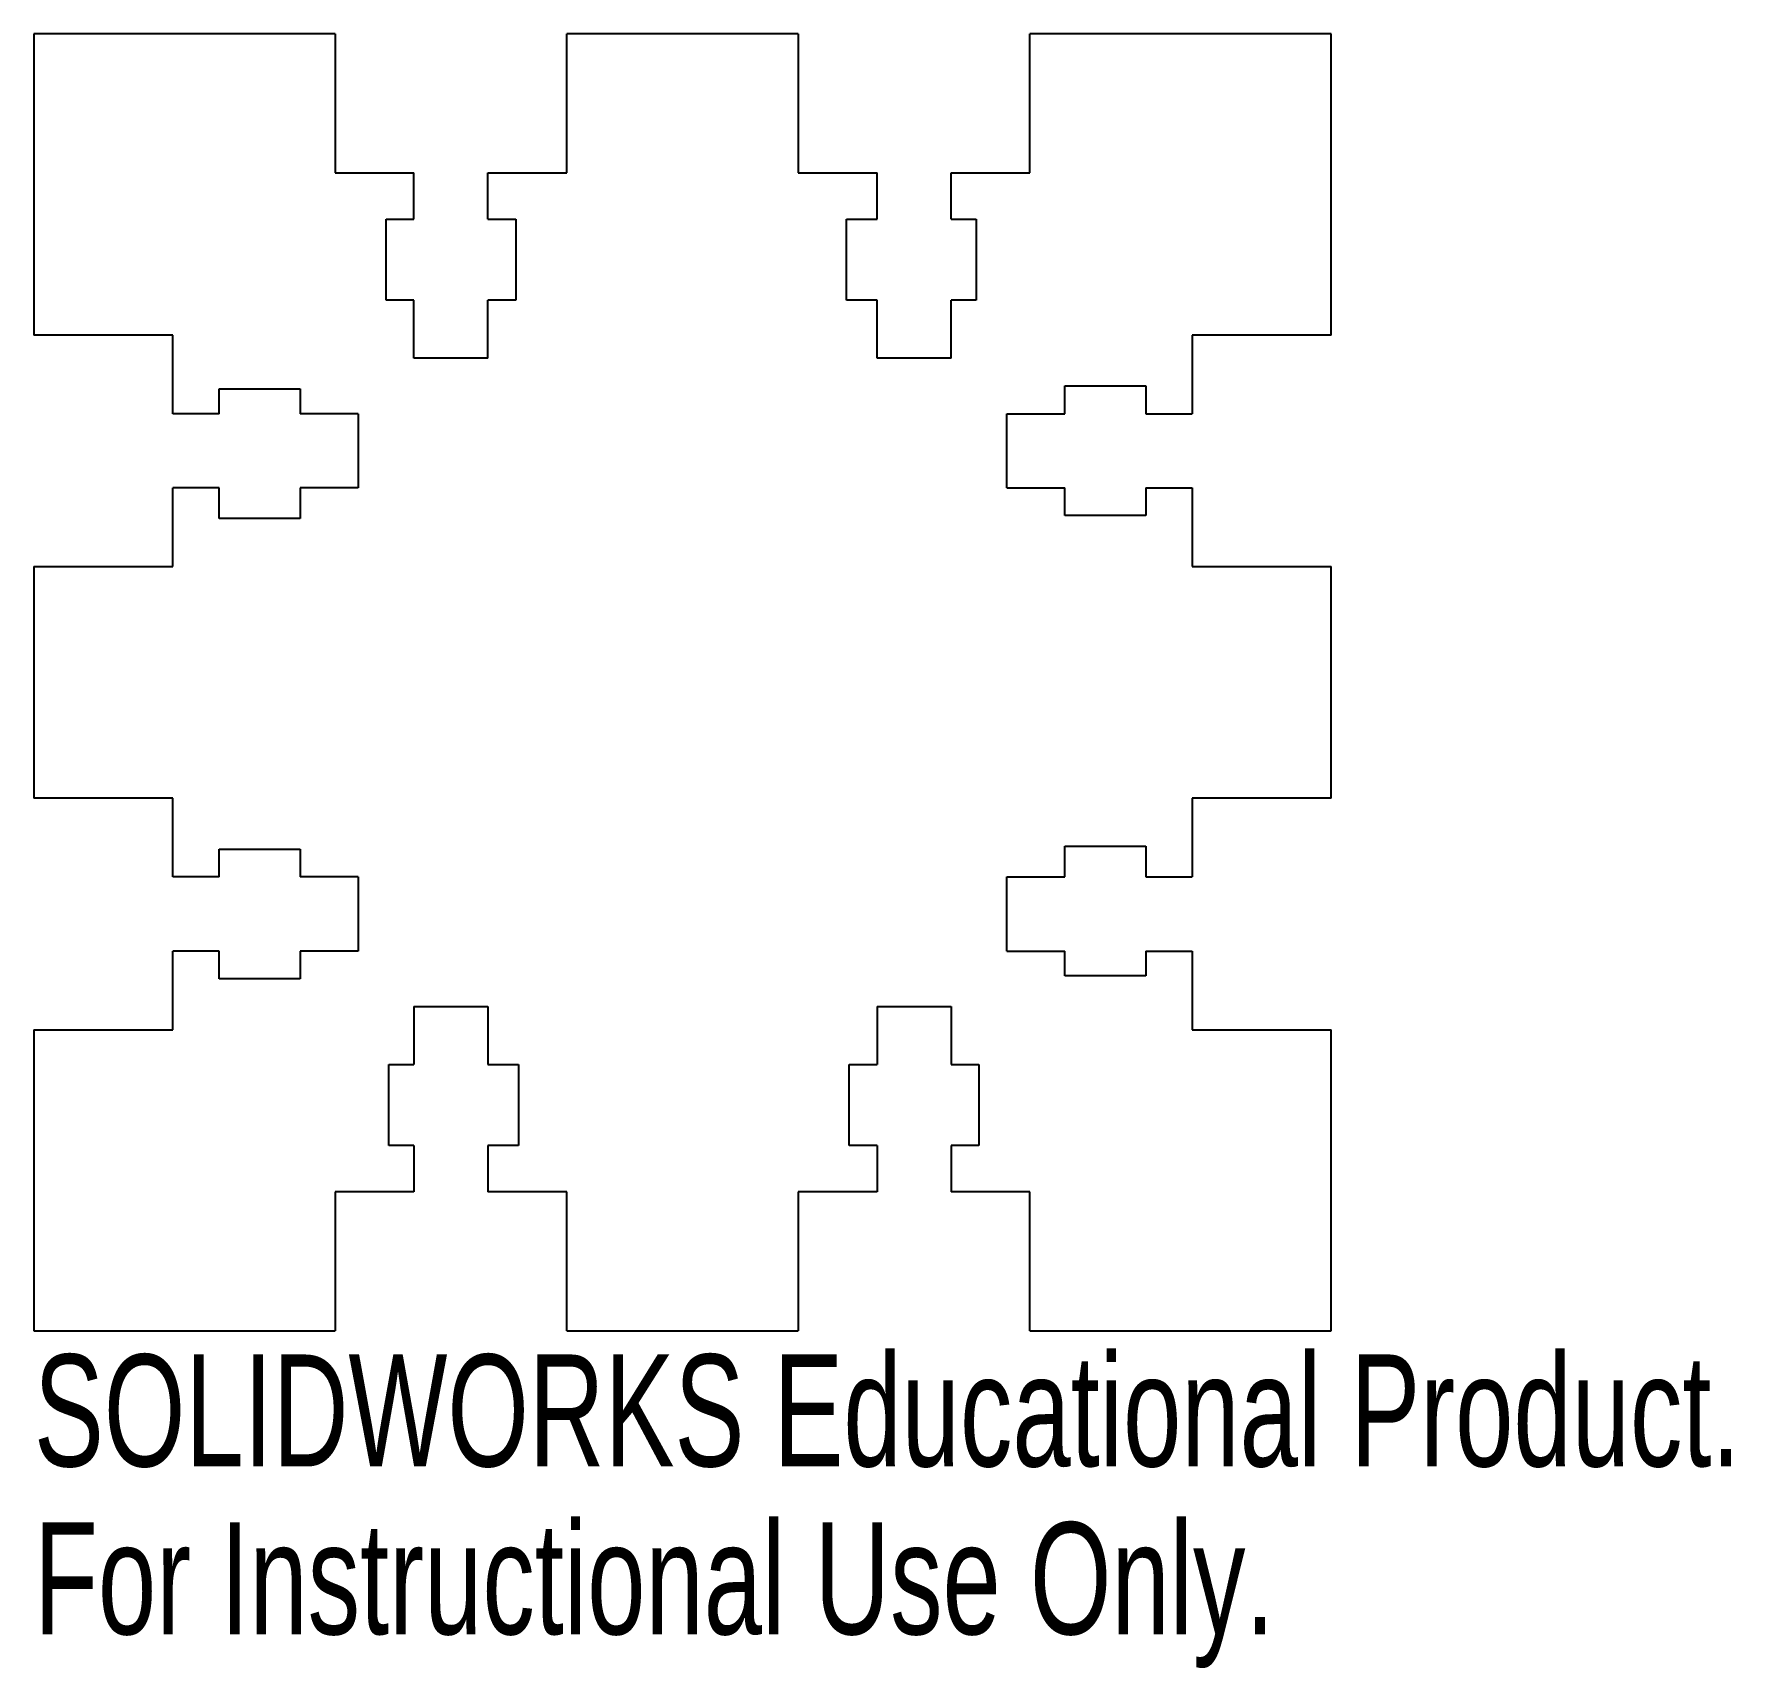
# Model space of a CAD drawing. Header units: millimetres. Extents: x -21.3 to 52, y -54.7 to 15.9.
import ezdxf

# ---------------------------------------------------------------- set-up
doc = ezdxf.new("R2010")
doc.units = ezdxf.units.MM
doc.styles.add('SLDTEXTSTYLE0', font='TXT', dxfattribs={"width": 0.7})

msp = doc.modelspace()

# ---------------------------------------------------------------- linework, layer by layer
at = {"color": 7, "linetype": 'Continuous', "lineweight": 25}
for p, q in [((-21.267, 15.852), (-21.267, 2.852)), ((-8.267, 15.852), (-21.267, 15.852)), ((-8.267, 15.852), (-8.267, 9.852)), ((1.733, 9.852), (1.733, 15.852)), ((11.733, 15.852), (1.733, 15.852)), ((11.733, 15.852), (11.733, 9.852)), ((21.733, 9.852), (21.733, 15.852)), ((34.733, 15.852), (21.733, 15.852)), ((34.733, 2.852), (34.733, 15.852)), ((-8.267, 9.852), (-4.867, 9.852)), ((-4.867, 7.852), (-4.867, 9.852)), ((-1.667, 7.852), (-1.667, 9.852)), ((-1.667, 9.852), (1.733, 9.852)), ((11.733, 9.852), (15.133, 9.852)), ((15.133, 7.852), (15.133, 9.852)), ((18.333, 7.852), (18.333, 9.852)), ((18.333, 9.852), (21.733, 9.852)), ((-6.067, 7.852), (-4.867, 7.852)), ((-6.067, 4.352), (-6.067, 7.852)), ((-1.667, 7.852), (-0.467, 7.852)), ((-0.467, 7.852), (-0.467, 4.352)), ((13.811, 7.852), (15.133, 7.852)), ((13.811, 4.352), (13.811, 7.852)), ((18.333, 7.852), (19.411, 7.852)), ((19.411, 7.852), (19.411, 4.352)), ((-4.867, 4.352), (-6.067, 4.352)), ((-4.867, 1.852), (-4.867, 4.352)), ((-1.667, 1.852), (-1.667, 4.352)), ((-0.467, 4.352), (-1.667, 4.352)), ((15.133, 4.352), (13.811, 4.352)), ((15.133, 1.852), (15.133, 4.352)), ((18.333, 1.852), (18.333, 4.352)), ((19.411, 4.352), (18.333, 4.352)), ((-15.267, 2.852), (-21.267, 2.852)), ((-15.267, -0.548), (-15.267, 2.852)), ((34.733, 2.852), (28.733, 2.852)), ((28.733, 2.852), (28.733, -0.548)), ((-1.667, 1.852), (-4.867, 1.852)), ((18.333, 1.852), (15.133, 1.852)), ((-13.267, 0.53), (-9.767, 0.53)), ((-13.267, -0.548), (-13.267, 0.53)), ((-9.767, 0.53), (-9.767, -0.548)), ((23.233, 0.652), (26.733, 0.652)), ((23.233, -0.548), (23.233, 0.652)), ((26.733, 0.652), (26.733, -0.548)), ((-13.267, -0.548), (-15.267, -0.548)), ((-7.267, -0.548), (-9.767, -0.548)), ((-7.267, -0.548), (-7.267, -3.748)), ((20.733, -0.548), (23.233, -0.548)), ((20.733, -3.748), (20.733, -0.548)), ((26.733, -0.548), (28.733, -0.548)), ((-15.267, -7.148), (-15.267, -3.748)), ((-13.267, -3.748), (-15.267, -3.748)), ((-13.267, -5.07), (-13.267, -3.748)), ((-9.767, -3.748), (-9.767, -5.07)), ((-7.267, -3.748), (-9.767, -3.748)), ((20.733, -3.748), (23.233, -3.748)), ((23.233, -4.948), (23.233, -3.748)), ((26.733, -3.748), (26.733, -4.948)), ((26.733, -3.748), (28.733, -3.748)), ((28.733, -3.748), (28.733, -7.148)), ((-9.767, -5.07), (-13.267, -5.07)), ((26.733, -4.948), (23.233, -4.948)), ((-21.267, -7.148), (-21.267, -17.148)), ((-21.267, -7.148), (-15.267, -7.148)), ((28.733, -7.148), (34.733, -7.148)), ((34.733, -17.148), (34.733, -7.148)), ((-15.267, -17.148), (-21.267, -17.148)), ((-15.267, -20.548), (-15.267, -17.148)), ((34.733, -17.148), (28.733, -17.148)), ((28.733, -17.148), (28.733, -20.548)), ((-13.267, -19.348), (-9.767, -19.348)), ((-13.267, -20.548), (-13.267, -19.348)), ((-9.767, -19.348), (-9.767, -20.548)), ((23.233, -19.226), (26.733, -19.226)), ((23.233, -20.548), (23.233, -19.226)), ((26.733, -19.226), (26.733, -20.548)), ((-13.267, -20.548), (-15.267, -20.548)), ((-7.267, -20.548), (-9.767, -20.548)), ((-7.267, -20.548), (-7.267, -23.748)), ((20.733, -20.548), (23.233, -20.548)), ((20.733, -23.748), (20.733, -20.548)), ((26.733, -20.548), (28.733, -20.548)), ((-15.267, -27.148), (-15.267, -23.748)), ((-13.267, -23.748), (-15.267, -23.748)), ((-13.267, -24.948), (-13.267, -23.748)), ((-9.767, -23.748), (-9.767, -24.948)), ((-7.267, -23.748), (-9.767, -23.748)), ((20.733, -23.748), (23.233, -23.748)), ((23.233, -24.826), (23.233, -23.748)), ((26.733, -23.748), (26.733, -24.826)), ((26.733, -23.748), (28.733, -23.748)), ((28.733, -23.748), (28.733, -27.148)), ((26.733, -24.826), (23.233, -24.826)), ((-9.767, -24.948), (-13.267, -24.948)), ((-4.867, -26.148), (-1.667, -26.148)), ((-4.867, -26.148), (-4.867, -28.648)), ((-1.667, -26.148), (-1.667, -28.648)), ((15.133, -26.148), (18.333, -26.148)), ((15.133, -26.148), (15.133, -28.648)), ((18.333, -26.148), (18.333, -28.648)), ((-21.267, -27.148), (-21.267, -40.148)), ((-21.267, -27.148), (-15.267, -27.148)), ((28.733, -27.148), (34.733, -27.148)), ((34.733, -40.148), (34.733, -27.148)), ((-5.945, -28.648), (-4.867, -28.648)), ((-5.945, -32.148), (-5.945, -28.648)), ((-1.667, -28.648), (-0.345, -28.648)), ((-0.345, -28.648), (-0.345, -32.148)), ((13.933, -28.648), (15.133, -28.648)), ((13.933, -32.148), (13.933, -28.648)), ((18.333, -28.648), (19.533, -28.648)), ((19.533, -28.648), (19.533, -32.148)), ((-4.867, -32.148), (-5.945, -32.148)), ((-4.867, -32.148), (-4.867, -34.148)), ((-1.667, -32.148), (-1.667, -34.148)), ((-0.345, -32.148), (-1.667, -32.148)), ((15.133, -32.148), (13.933, -32.148)), ((15.133, -32.148), (15.133, -34.148)), ((18.333, -32.148), (18.333, -34.148)), ((19.533, -32.148), (18.333, -32.148)), ((-4.867, -34.148), (-8.267, -34.148)), ((-8.267, -34.148), (-8.267, -40.148)), ((1.733, -34.148), (-1.667, -34.148)), ((1.733, -40.148), (1.733, -34.148)), ((15.133, -34.148), (11.733, -34.148)), ((11.733, -34.148), (11.733, -40.148)), ((21.733, -34.148), (18.333, -34.148)), ((21.733, -40.148), (21.733, -34.148)), ((-21.267, -40.148), (-8.267, -40.148)), ((1.733, -40.148), (11.733, -40.148)), ((21.733, -40.148), (34.733, -40.148))]:
    msp.add_line(p, q, dxfattribs=at)

# ---------------------------------------------------------------- texts
at = {"color": 7, "linetype": 'Continuous', "char_height": 4.83362, "attachment_point": 1, "style": 'SLDTEXTSTYLE0'}
for s, insert in [('SOLIDWORKS Educational Product.', (-21.267, -41.168)), ('For Instructional Use Only.', (-21.267, -48.418))]:
    msp.add_mtext(s, dxfattribs=dict(at, insert=insert))

doc.saveas('drawing.dxf')
